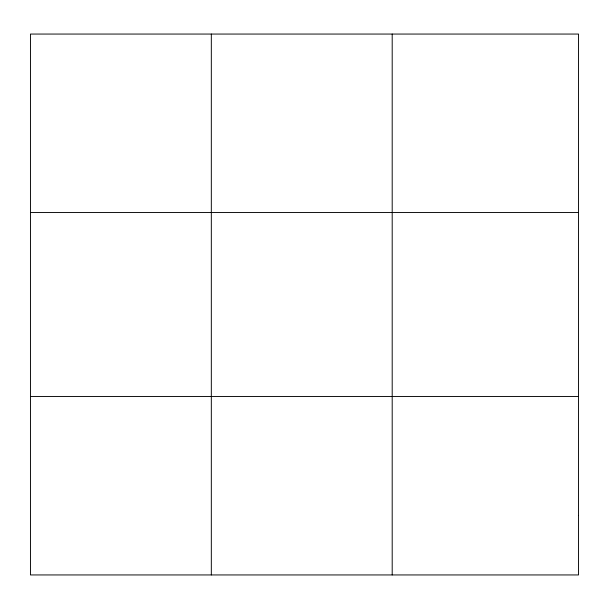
<?xml version="1.0" encoding="UTF-8"?>
<svg xmlns="http://www.w3.org/2000/svg" width="609" height="609" viewBox="0 0 609 609"><rect width="100%" height="100%" fill="white"/><g stroke="black" fill="none" stroke-linecap="round" stroke-linejoin="round"><path stroke-width="0.91" d="M211.323 574.942L211.323 34.058M392.196 574.942L392.196 34.058M30.45 212.549L578.55 212.549M30.45 396.451L578.55 396.451M578.55 515.442L578.55 574.942L30.45 574.942L30.45 34.058L578.55 34.058L578.55 515.442"/></g></svg>
